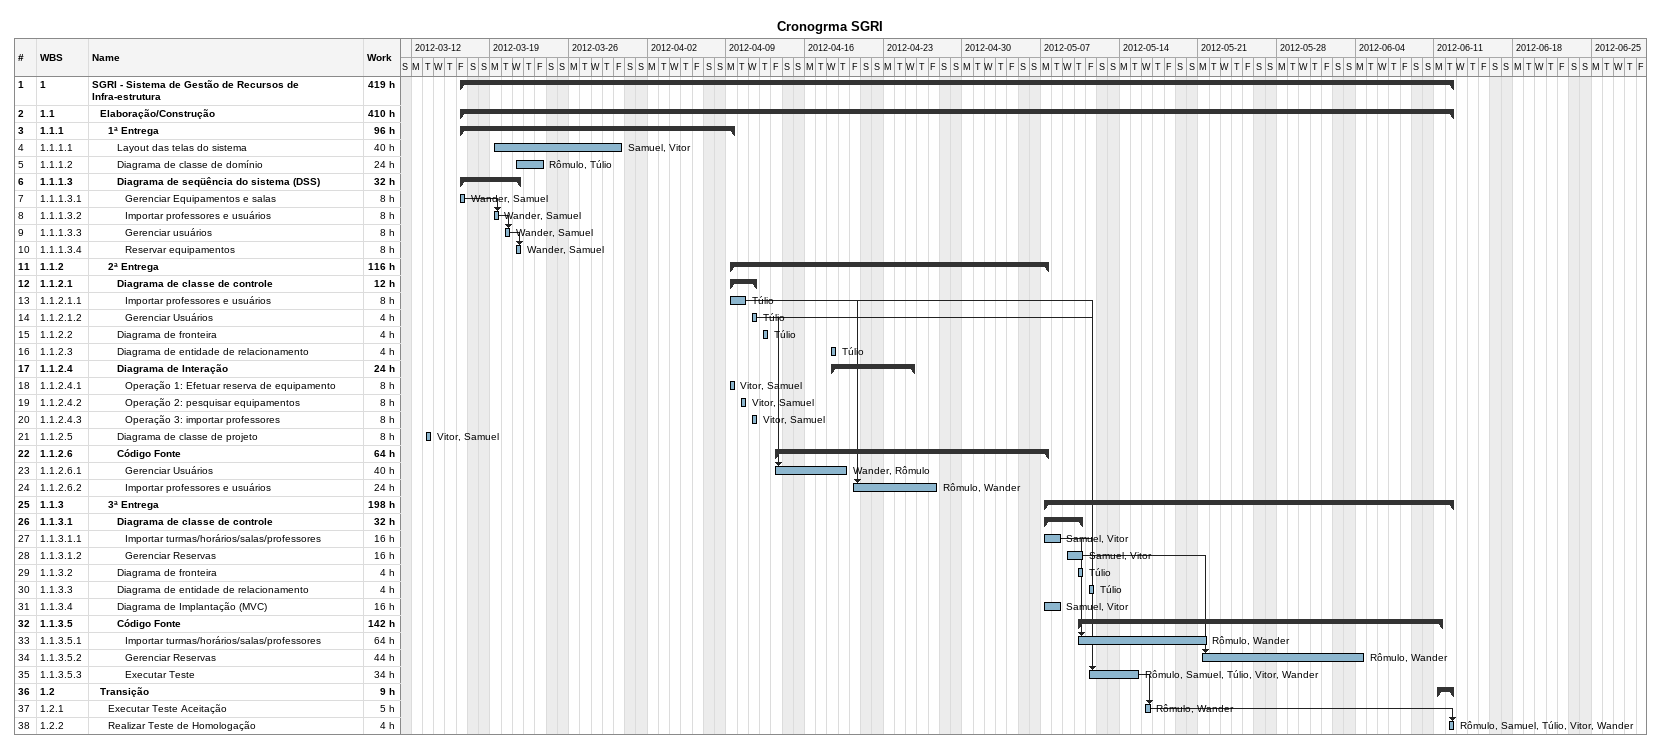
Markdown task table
Cronogrma SGRI

| ID | WBS | Task | Start | Finish | Predecessors | Resources | Work (h) |
|---|---|---|---|---|---|---|---|
| 1 | 1 | **SGRI - Sistema de Gestão de Recursos de Infra-estrutura** | 2012-03-16 | 2012-06-12 |  |  | 419 |
| 2 | 1.1 | **Elaboração/Construção** | 2012-03-16 | 2012-06-12 |  |  | 410 |
| 3 | 1.1.1 | **1ª Entrega** | 2012-03-16 | 2012-04-09 |  |  | 96 |
| 4 | 1.1.1.1 | Layout das telas do sistema | 2012-03-19 | 2012-03-30 |  | Samuel, Vitor | 40 |
| 5 | 1.1.1.2 | Diagrama de classe de domínio | 2012-03-21 | 2012-03-23 |  | Rômulo, Túlio | 24 |
| 6 | 1.1.1.3 | **Diagrama de seqüência do sistema (DSS)** | 2012-03-16 | 2012-03-21 |  |  | 32 |
| 7 | 1.1.1.3.1 | Gerenciar Equipamentos e salas | 2012-03-16 | 2012-03-16 |  | Wander, Samuel | 8 |
| 8 | 1.1.1.3.2 | Importar professores e usuários | 2012-03-19 | 2012-03-19 | 7 | Wander, Samuel | 8 |
| 9 | 1.1.1.3.3 | Gerenciar usuários | 2012-03-20 | 2012-03-20 | 8 | Wander, Samuel | 8 |
| 10 | 1.1.1.3.4 | Reservar equipamentos | 2012-03-21 | 2012-03-21 | 9 | Wander, Samuel | 8 |
| 11 | 1.1.2 | **2ª Entrega** | 2012-04-09 | 2012-05-07 |  |  | 116 |
| 12 | 1.1.2.1 | **Diagrama de classe de controle** | 2012-04-09 | 2012-04-11 |  |  | 12 |
| 13 | 1.1.2.1.1 | Importar professores e usuários | 2012-04-09 | 2012-04-10 |  | Túlio | 8 |
| 14 | 1.1.2.1.2 | Gerenciar Usuários | 2012-04-11 | 2012-04-11 |  | Túlio | 4 |
| 15 | 1.1.2.2 | Diagrama de fronteira | 2012-04-12 | 2012-04-12 |  | Túlio | 4 |
| 16 | 1.1.2.3 | Diagrama de entidade de relacionamento | 2012-04-18 | 2012-04-18 |  | Túlio | 4 |
| 17 | 1.1.2.4 | **Diagrama de Interação** | 2012-04-18 | 2012-04-25 |  |  | 24 |
| 18 | 1.1.2.4.1 | Operação 1: Efetuar reserva de equipamento | 2012-04-09 | 2012-04-09 |  | Vitor, Samuel | 8 |
| 19 | 1.1.2.4.2 | Operação 2: pesquisar equipamentos | 2012-04-10 | 2012-04-10 |  | Vitor, Samuel | 8 |
| 20 | 1.1.2.4.3 | Operação 3: importar professores | 2012-04-11 | 2012-04-11 |  | Vitor, Samuel | 8 |
| 21 | 1.1.2.5 | Diagrama de classe de projeto | 2012-03-13 | 2012-03-13 |  | Vitor, Samuel | 8 |
| 22 | 1.1.2.6 | **Código Fonte** | 2012-04-13 | 2012-05-07 |  |  | 64 |
| 23 | 1.1.2.6.1 | Gerenciar Usuários | 2012-04-13 | 2012-04-19 | 14 | Wander, Rômulo | 40 |
| 24 | 1.1.2.6.2 | Importar professores e usuários | 2012-04-20 | 2012-04-27 | 13 | Rômulo, Wander | 24 |
| 25 | 1.1.3 | **3ª Entrega** | 2012-05-07 | 2012-06-12 |  |  | 198 |
| 26 | 1.1.3.1 | **Diagrama de classe de controle** | 2012-05-07 | 2012-05-10 |  |  | 32 |
| 27 | 1.1.3.1.1 | Importar turmas/horários/salas/professores | 2012-05-07 | 2012-05-08 |  | Samuel, Vitor | 16 |
| 28 | 1.1.3.1.2 | Gerenciar Reservas | 2012-05-09 | 2012-05-10 |  | Samuel, Vitor | 16 |
| 29 | 1.1.3.2 | Diagrama de fronteira | 2012-05-10 | 2012-05-10 |  | Túlio | 4 |
| 30 | 1.1.3.3 | Diagrama de entidade de relacionamento | 2012-05-11 | 2012-05-11 |  | Túlio | 4 |
| 31 | 1.1.3.4 | Diagrama de Implantação (MVC) | 2012-05-07 | 2012-05-08 |  | Samuel, Vitor | 16 |
| 32 | 1.1.3.5 | **Código Fonte** | 2012-05-10 | 2012-06-11 |  |  | 142 |
| 33 | 1.1.3.5.1 | Importar turmas/horários/salas/professores | 2012-05-10 | 2012-05-21 | 27 | Rômulo, Wander | 64 |
| 34 | 1.1.3.5.2 | Gerenciar Reservas | 2012-05-21 | 2012-06-04 | 28 | Rômulo, Wander | 44 |
| 35 | 1.1.3.5.3 | Executar Teste | 2012-05-11 | 2012-05-15 | 13, 14, 27, 28 | Rômulo, Samuel, Túlio, Vitor, Wander | 34 |
| 36 | 1.2 | **Transição** | 2012-06-11 | 2012-06-12 |  |  | 9 |
| 37 | 1.2.1 | Executar Teste Aceitação | 2012-05-16 | 2012-05-16 | 35 | Rômulo, Wander | 5 |
| 38 | 1.2.2 | Realizar Teste de Homologação | 2012-06-12 | 2012-06-12 | 37 | Rômulo, Samuel, Túlio, Vitor, Wander | 4 |
